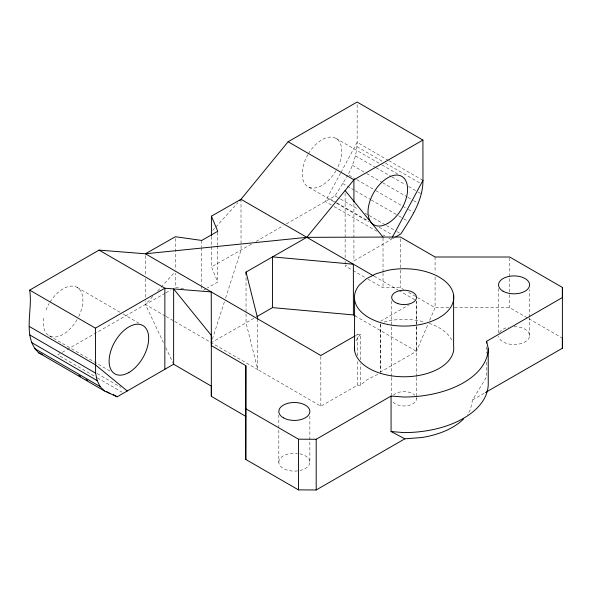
<?xml version="1.0" encoding="UTF-8"?>
<svg xmlns="http://www.w3.org/2000/svg" width="592" height="592" viewBox="0 0 592 592"><rect width="100%" height="100%" fill="white"/><g stroke="black" fill="none" stroke-linecap="round" stroke-linejoin="round"><path stroke-width="0.44" stroke-dasharray="2.96 2.22" d="M257.786 318.925L257.786 369.615L320.834 406.186L357.568 385.148L360.669 385.185L366.396 380.123L376.046 375.121L378.34 374.447M297.576 470.921A15.518 8.961 0 0 1 278.825 462.152L278.825 428.971M278.825 428.046L278.825 415.147M299.907 470.522A15.518 8.961 0 0 0 309.868 462.152L309.868 416.065M345.129 264.15L345.129 261.39M345.129 257.712L345.129 238.384M345.129 237.459L345.129 192.356M357.568 385.148L357.568 360.262M357.568 355.651L357.568 334.458L360.669 334.495L360.669 360.299M360.669 385.185L360.669 363.991M380.671 324.357L380.671 371.865L416.45 351.33L428.275 323.617M498.545 332.793L498.545 288.556M529.588 335.56L529.588 318.045M529.588 317.127L529.588 289.481M356.081 179.25L348.148 174.67C353.269 164.657 357.006 153.691 357.139 142.346L357.139 103.852M486.624 362.223L486.624 376.778L472.616 399.889L470.455 409.375A68.99 39.834 0 0 1 467.28 414.681M212.38 339.157L224.464 301.602M225.589 298.109L241.048 250.076L240.988 199.297M429.703 320.257L435.076 307.662L435.076 276.338M340.585 173.123L325.334 201.48L333.266 206.06M341.014 172.316L357.139 142.346L388.071 160.21M392.037 237.873L391.164 239.494L352.321 261.856M286.373 223.939L335.042 195.871L347.696 175.41M152.766 296.407L145.425 304.48L67.051 349.576M157.65 291.027L175.38 271.506M212.646 230.488L215.111 227.772M215.732 227.099L237.903 202.686M360.669 334.495L359.307 335.701A49.661 28.675 0 0 0 355.281 342.812M251.385 244.111L211.462 266.903L217.745 282.021L207.348 287.978M256.151 241.366L283.191 225.774M394.968 237.303L391.164 239.494L388.789 238.125M380.671 321.175L409.22 304.702M59.999 353.631L57.816 354.889L96.666 377.43M62.256 352.336L66.252 350.035M253.82 318.363L212.047 342.198M346.727 265.075L345.129 265.993L352.203 270.07M472.616 399.889L484.641 392.97M203.345 290.272L206.549 288.437M355.97 335.375L357.568 334.458M165.146 293.262L145.425 304.48L163.444 342.657M165.938 292.811L170.666 290.117M384.127 322.07L387.612 321.049A49.661 28.675 0 0 1 423.887 321.796M367.958 279.143L383.031 287.808L400.503 287.756L403.648 289.562M448.899 307.67L435.076 307.662L406.793 291.375M454.434 307.67L509.719 307.707L528.079 318.304M183.579 288.593L175.402 287.423L175.38 273.275M388.863 160.669L422.969 180.368M356.976 146.683L382.358 161.335M385.533 163.17L419.632 182.861M335.967 138.38L381.167 164.472M381.958 164.931L397.817 174.085M355.452 155.851L375.276 167.307M376.075 167.765L391.142 176.468M391.934 176.927L405.416 184.711M408.591 186.539L417.316 191.579M418.107 192.037L421.282 193.873M352.462 165.323L365.945 173.108M366.744 173.567L381.81 182.269M382.602 182.728L407.192 196.929M407.984 197.388L412.742 200.133M413.534 200.592L418.292 203.337M356.872 179.709L375.113 190.247M375.913 190.705L407.636 209.028M408.428 209.479L413.978 212.691M342.694 183.498L354.593 190.365M355.385 190.824L370.451 199.526M371.243 199.985L398.216 215.555M399.008 216.013L402.974 218.307M403.766 218.766L408.524 221.512M335.042 195.871L339.801 198.616M340.592 199.075L358.042 209.154M365.183 213.275L368.357 215.103M369.149 215.562L385.806 225.182M386.598 225.641L396.115 231.139M396.906 231.598L400.873 233.884M329.892 198.853L336.241 202.516M337.033 202.975L368.757 221.297M379.065 227.247L392.548 235.031M308.003 154.497A27.935 16.162 -60 0 0 308.032 186.769L335.775 202.79M336.567 203.241L368.276 221.549M528.878 318.762L562.4 338.121M334.058 206.519L376.889 231.25M383.231 234.913L384.822 235.831M374.1 276.183L398.016 289.991M398.816 290.457L414.763 299.663M352.995 270.529L365.582 277.774M355 315.854L416.45 351.33L416.354 301.506M165.257 315.98L145.425 304.48L145.425 300.795M166.049 316.439L173.981 321.034M174.773 321.493L257.786 369.615L246.035 322.832L246.035 313.605M77.123 287.386L119.91 312.191M123.084 314.034L138.928 323.217M49.129 335.738L110.142 371.117M97.132 373.5L120.916 387.301M97.458 377.888L122.033 392.156M165.79 347.637L173.234 363.407M400.407 238.865L400.466 269.308M400.466 270.226L400.503 287.756M211.425 236.452L211.462 266.903M509.719 257.942L509.719 293.884M509.719 294.801L509.719 307.707M486.624 346.749L486.624 353.121M435.076 256.995L435.076 272.653M416.509 301.113L416.509 376.682M416.509 377.607L416.509 398.801M391.675 301.076L391.675 376.653M391.675 377.578L391.675 395.086M383.031 238.028L383.031 272.135M383.031 273.06L383.031 287.808M380.641 324.009L380.641 373.774M353.92 203.766L353.92 260.939M320.834 356.421L320.834 406.186M246.035 277.611L246.035 312.68M217.745 232.205L217.745 245.118M217.745 246.043L217.745 282.021M201.746 240.448L201.746 246.908M201.746 247.833L201.746 284.73M201.746 285.655L201.746 290.265M175.38 238.539L175.38 269.678M145.425 255.633L145.425 274.991M145.425 278.677L145.425 299.87M429.089 323.321A49.661 28.675 0 0 1 452.199 340.97M514.063 326.599A15.518 8.961 0 0 1 529.581 335.301A15.518 8.961 0 0 1 514.966 344.507A15.518 8.961 0 0 1 498.605 336.337M499.478 332.497A15.518 8.961 0 0 1 508.506 327.191M299.907 453.783A15.518 8.961 0 0 1 309.868 462.152M278.825 462.152A15.518 8.961 0 0 1 297.576 453.383M50.098 301.942A27.935 16.132 -59.9 0 1 76.893 287.261A27.935 16.132 -59.9 0 1 78.403 317.231M77.101 319.628A27.935 16.132 -59.9 0 1 53.221 337.003A27.935 16.132 -59.9 0 1 44.03 316.668M46.006 310.03A27.935 16.132 -59.9 0 1 49.151 303.496M308.462 153.713A27.935 16.162 -60 0 1 335.738 138.254A27.935 16.162 -60 0 1 336.878 169.068M336.004 170.659A27.935 16.162 -60 0 1 308.032 186.769M416.324 397.558A12.417 7.171 0 0 1 406.756 405.794A12.417 7.171 0 0 1 392.096 400.629M393.354 395.19A12.417 7.171 0 0 1 414.859 395.219"/><path stroke-width="0.89" d="M104.451 390.964L38.643 352.78C21.934 336.804 33.1 310.001 29.659 290.11L95.43 328.168L95.623 373.167L97.147 380.575L100.129 386.598L104.451 390.964L117.164 396.81L173.619 364.235L173.648 288.911L211.337 335.442L211.329 396.322L245.835 416.398M164.842 369.304L164.865 288.215L99.071 250.12L29.659 290.11M463.566 418.981A68.99 39.834 0 0 1 421.667 437.54L404.847 438.82L316.195 489.976L298.464 489.88L245.784 459.451L245.865 365.671L211.344 345.617L211.255 291.93L145.425 253.79L99.071 250.12M245.784 459.451L245.865 365.671M256.928 316.572L272.498 307.618L272.527 256.891L306.774 237.34L353.92 179.79L422.91 140.075L422.969 180.368C422.999 200.473 411.262 217.619 400.873 233.884L395.722 236.867M422.91 140.075L357.139 102.024L288.126 141.747L240.988 199.297L211.418 216.161L217.745 231.28L201.746 240.448L175.38 236.711L145.425 253.79L306.774 237.34L400.407 237.022L435.076 256.995L509.719 257.017L562.4 287.431L562.378 297.554L486.624 341.295L486.624 343.116M485.44 392.511L562.378 348.244L562.4 338.121M392.474 237.066L422.969 180.368M239.753 200.651L240.988 199.297L373.3 275.724M245.784 408.761L298.464 439.175L316.195 439.279L391.068 396.048L403.611 397.017A84.427 48.744 0 0 0 488.215 348.377L486.624 341.295M95.43 328.168L164.865 288.215L211.255 291.93L320.834 355.496L355.17 335.827M246.035 274.843L246.035 272.076L272.527 256.891L353.372 264.217L353.402 314.929L355 315.854M391.068 396.048L391.068 431.531L403.811 432.604A84.427 48.744 0 0 0 488.245 383.853L488.215 348.377M272.498 307.618L353.402 314.929M38.643 352.78L42.543 354.578M391.068 431.531L404.847 438.82M288.126 141.747L353.92 179.79L353.92 201.924M173.619 364.235L211.329 386.139L211.329 396.322M29.6 326.636L95.401 364.82L127.258 390.979M29.815 334.976L95.623 373.167M31.346 342.391L97.147 380.575M34.329 348.414L100.129 386.598M113.198 394.516L117.164 396.81M78.988 375.543L80.571 376.46M86.121 379.687L87.705 380.604M106.73 391.645L109.905 393.488M345.129 190.52L383.031 237.103M246.035 272.076L257.786 318.925M211.425 235.535L211.418 216.161M562.4 287.431L562.378 348.244M453.613 295.216A49.661 28.675 0 0 1 394.945 325.593A49.661 28.675 0 0 1 359.307 285.011L366.396 278.743L376.046 273.748L387.612 270.359A49.661 28.675 0 0 1 453.613 295.216L453.613 345.906A49.661 28.675 0 0 1 405.002 376.764A49.661 28.675 0 0 1 354.467 346.956M354.571 299.604L354.571 350.286M316.195 439.279L316.195 489.976M298.464 439.175L298.464 489.88M283.376 417.797A15.518 8.961 0 0 0 309.342 413.778A15.518 8.961 0 0 0 290.332 402.804A15.518 8.961 0 0 0 283.376 417.797M503.089 291.205A15.518 8.961 0 0 0 529.056 287.187A15.518 8.961 0 0 0 510.052 276.212A15.518 8.961 0 0 0 503.089 291.205M128.878 372.494A27.935 16.132 -59.9 0 0 146.032 328.427A27.935 16.132 -59.9 0 0 111.777 348.155A27.935 16.132 -59.9 0 0 128.878 372.494M387.819 223.362A27.935 16.154 -59.9 0 0 404.928 179.28A27.935 16.154 -59.9 0 0 370.659 199.038A27.935 16.154 -59.9 0 0 387.819 223.362M397.861 303.607A12.417 7.171 0 0 0 416.509 297.421A12.417 7.171 0 0 0 397.905 291.19A12.417 7.171 0 0 0 397.861 303.607"/></g></svg>
